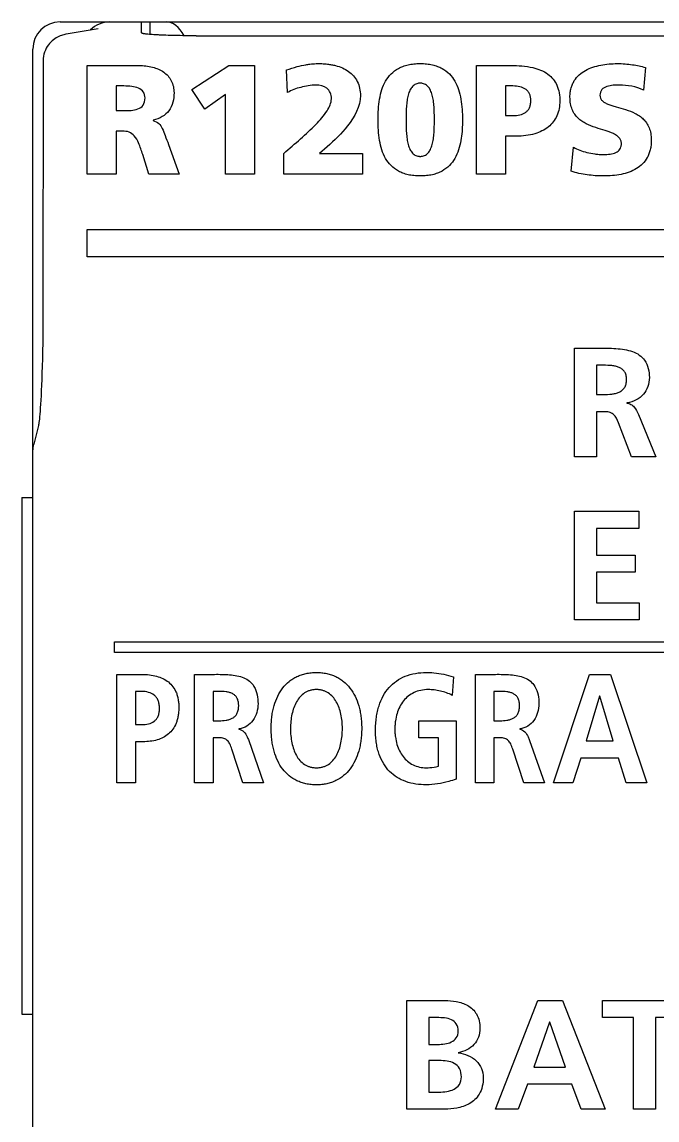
# Model space of a CAD drawing. Extents: x -3 to 202, y 0 to 153.
# Drawn here: x 174.1 to 185.77, y 104.28 to 124.48 of the extents above; entities that cross this region are included whole.
import ezdxf

# ---------------------------------------------------------------- set-up
doc = ezdxf.new("R2010")
doc.units = 0
doc.header["$LTSCALE"] = 19.36
doc.layers.get('0').update_dxf_attribs({"linetype": 'CONTINUOUS'})

msp = doc.modelspace()

# ---------------------------------------------------------------- linework, layer by layer
at = {"color": 7, "linetype": 'CONTINUOUS'}
for p, q in [((174.7985, 124.4832), (201.5985, 124.4832)), ((176.2985, 124.2818), (176.2985, 124.4832)), ((176.4485, 124.4832), (176.4485, 124.2539)), ((174.8224, 124.2348), (174.7993, 124.2262)), ((174.8446, 124.2421), (174.8224, 124.2348)), ((174.8658, 124.2479), (174.8446, 124.2421)), ((174.8859, 124.2527), (174.8658, 124.2479)), ((174.9045, 124.2563), (174.8859, 124.2527)), ((174.9123, 124.2577), (174.9045, 124.2563)), ((175.4991, 124.3555), (174.9122, 124.2577)), ((175.3518, 124.331), (175.3581, 124.3374)), ((174.5848, 124.0611), (174.5644, 124.0316)), ((174.6067, 124.0884), (174.5848, 124.0611)), ((174.6297, 124.1132), (174.6067, 124.0884)), ((174.6535, 124.1358), (174.6297, 124.1132)), ((174.6779, 124.1561), (174.6535, 124.1358)), ((174.7025, 124.1742), (174.6779, 124.1561)), ((174.7272, 124.1901), (174.7025, 124.1742)), ((174.7516, 124.2039), (174.7272, 124.1901)), ((174.7757, 124.2159), (174.7516, 124.2039)), ((174.7993, 124.2262), (174.7757, 124.2159)), ((177.2985, 124.2288), (199.0985, 124.2288)), ((174.2985, 18.9832), (174.2985, 123.9832)), ((174.4932, 123.8513), (174.4874, 123.8096)), ((174.5023, 123.8913), (174.4932, 123.8513)), ((174.5142, 123.9295), (174.5023, 123.8913)), ((174.5287, 123.9657), (174.5142, 123.9295)), ((174.5456, 123.9998), (174.5287, 123.9657)), ((174.5644, 124.0316), (174.5456, 123.9998)), ((174.4851, 123.7613), (174.4845, 119.0664)), ((174.4874, 123.8096), (174.4851, 123.7666)), ((174.4851, 123.7666), (174.4851, 123.7613)), ((175.2986, 123.6831), (176.2491, 123.6831)), ((175.2986, 121.6842), (175.2986, 123.6831)), ((177.2234, 123.2421), (177.9021, 123.6831)), ((177.9021, 123.6831), (178.372, 123.6831)), ((178.372, 123.6831), (178.372, 121.6842)), ((182.4544, 123.6831), (183.0904, 123.6831)), ((182.4544, 121.6842), (182.4544, 123.6831)), ((185.5592, 123.6431), (185.5247, 123.2308)), ((178.9797, 123.1849), (178.9594, 123.6001)), ((175.9715, 123.3052), (175.8312, 123.3052)), ((175.8312, 123.3052), (175.8312, 122.8528)), ((177.4611, 122.8814), (177.2234, 123.2421)), ((183.1245, 123.3052), (182.987, 123.3052)), ((182.987, 123.3052), (182.987, 122.7612)), ((177.8394, 123.1505), (177.4611, 122.8814)), ((177.8394, 121.6842), (177.8394, 123.1505)), ((175.8312, 122.8528), (175.9715, 122.8528)), ((176.5099, 122.6751), (176.5099, 122.6695)), ((182.987, 122.7612), (183.1245, 122.7612)), ((175.9429, 122.4746), (175.8312, 122.4746)), ((175.8312, 122.4746), (175.8312, 121.6842)), ((176.7935, 122.2282), (176.9881, 121.6842)), ((183.1934, 122.3829), (182.987, 122.3829)), ((182.987, 122.3829), (182.987, 121.6842)), ((176.4324, 121.6842), (176.318, 122.0449)), ((178.9108, 121.6842), (178.9108, 122.0653)), ((179.7097, 122.1855), (179.5668, 122.0622)), ((179.5668, 122.0622), (180.3571, 122.0622)), ((180.3571, 122.0622), (180.3571, 121.6842)), ((184.1932, 121.7359), (184.239, 122.1769)), ((175.8312, 121.6842), (175.2986, 121.6842)), ((176.9881, 121.6842), (176.4324, 121.6842)), ((178.372, 121.6842), (177.8394, 121.6842)), ((180.3571, 121.6842), (178.9108, 121.6842)), ((182.987, 121.6842), (182.4544, 121.6842)), ((175.2986, 120.6654), (201.0983, 120.6654)), ((175.2986, 120.1651), (175.2986, 120.6654)), ((201.0983, 120.1651), (175.2986, 120.1651)), ((174.4845, 119.0664), (174.4835, 118.9032)), ((174.4835, 118.9032), (174.4819, 118.741)), ((174.4797, 118.5824), (174.4769, 118.4296)), ((174.4819, 118.741), (174.4797, 118.5824)), ((174.4769, 118.4296), (174.4737, 118.2846)), ((184.2579, 118.482), (184.6903, 118.482)), ((184.2579, 116.4832), (184.2579, 118.482)), ((174.4737, 118.2846), (174.47, 118.1492)), ((174.4662, 118.0239), (174.4621, 117.9081)), ((174.47, 118.1492), (174.4662, 118.0239)), ((184.7906, 118.1672), (184.6589, 118.1672)), ((184.6589, 118.1672), (184.6589, 117.6287)), ((174.4578, 117.801), (174.4534, 117.7019)), ((174.4621, 117.9081), (174.4578, 117.801)), ((174.4488, 117.6105), (174.4442, 117.5268)), ((174.4534, 117.7019), (174.4488, 117.6105)), ((184.6589, 117.6287), (184.7906, 117.6287)), ((174.435, 117.3821), (174.4305, 117.3208)), ((174.4396, 117.4507), (174.435, 117.3821)), ((174.4442, 117.5268), (174.4396, 117.4507)), ((185.2202, 117.4768), (185.2202, 117.4712)), ((174.4179, 117.1782), (174.4142, 117.1434)), ((174.4219, 117.2191), (174.4179, 117.1782)), ((174.4261, 117.2665), (174.4219, 117.2191)), ((174.4305, 117.3208), (174.4261, 117.2665)), ((184.7878, 117.3138), (184.6589, 117.3138)), ((184.6589, 117.3138), (184.6589, 116.4832)), ((185.432, 117.2649), (185.7528, 116.4832)), ((174.4028, 117.058), (174.3173, 116.7137)), ((174.4029, 117.06), (174.4028, 117.0591)), ((174.405, 117.0724), (174.4029, 117.06)), ((174.4076, 117.0905), (174.405, 117.0724)), ((174.4107, 117.1142), (174.4076, 117.0905)), ((174.4142, 117.1434), (174.4107, 117.1142)), ((185.3063, 116.4832), (185.0655, 117.1074)), ((184.6589, 116.4832), (184.2579, 116.4832)), ((185.7528, 116.4832), (185.3063, 116.4832)), ((174.0985, 115.7332), (174.2985, 115.7332)), ((174.0985, 115.7332), (174.0985, 106.2332)), ((184.2576, 115.482), (185.4372, 115.482)), ((184.2576, 113.4832), (184.2576, 115.482)), ((185.4372, 115.482), (185.4372, 115.1672)), ((185.4372, 115.1672), (184.6586, 115.1672)), ((184.6586, 115.1672), (184.6586, 114.6745)), ((184.6586, 114.6745), (185.3717, 114.6745)), ((185.3717, 114.6745), (185.3717, 114.3596)), ((185.3717, 114.3596), (184.6586, 114.3596)), ((184.6586, 114.3596), (184.6586, 113.7981)), ((184.6586, 113.7981), (185.4431, 113.7981)), ((185.4431, 113.7981), (185.4431, 113.4832)), ((185.4431, 113.4832), (184.2576, 113.4832)), ((175.7992, 113.0825), (196.5993, 113.0825)), ((175.7992, 112.8824), (175.7992, 113.0825)), ((196.5993, 112.8824), (175.7992, 112.8824)), ((175.8433, 112.4819), (176.2739, 112.4819)), ((175.8433, 110.483), (175.8433, 112.4819)), ((177.2699, 112.4819), (177.6372, 112.4819)), ((177.2699, 110.483), (177.2699, 112.4819)), ((182.029, 112.4333), (182.0073, 112.0953)), ((182.4341, 112.4819), (182.8014, 112.4819)), ((182.4341, 110.483), (182.4341, 112.4819)), ((183.8731, 110.483), (184.5349, 112.4819)), ((184.5349, 112.4819), (184.9191, 112.4819)), ((184.9191, 112.4819), (185.586, 110.483)), ((176.3029, 112.1668), (176.1837, 112.1668)), ((176.1837, 112.1668), (176.1837, 111.5569)), ((177.7222, 112.1668), (177.6106, 112.1668)), ((177.6106, 112.1668), (177.6106, 111.6285)), ((182.8864, 112.1668), (182.7748, 112.1668)), ((182.7748, 112.1668), (182.7748, 111.6285)), ((184.7172, 112.081), (184.4715, 111.2563)), ((184.722, 112.081), (184.7172, 112.081)), ((184.968, 111.2563), (184.722, 112.081)), ((176.1837, 111.5569), (176.3029, 111.5569)), ((177.6106, 111.6285), (177.7222, 111.6285)), ((181.394, 111.6285), (182.0803, 111.6285)), ((181.394, 111.3135), (181.394, 111.6285)), ((182.0803, 111.6285), (182.0803, 110.5518)), ((182.7748, 111.6285), (182.8864, 111.6285)), ((177.7202, 111.3135), (177.6106, 111.3135)), ((177.6106, 111.3135), (177.6106, 110.483)), ((178.0874, 111.4768), (178.0874, 111.4711)), ((181.754, 111.3135), (181.394, 111.3135)), ((181.754, 110.7922), (181.754, 111.3135)), ((182.884, 111.3135), (182.7748, 111.3135)), ((182.7748, 111.3135), (182.7748, 110.483)), ((183.2516, 111.4768), (183.2516, 111.4711)), ((176.3273, 111.242), (176.1837, 111.242)), ((176.1837, 111.242), (176.1837, 110.483)), ((178.1605, 110.483), (177.9558, 111.1073)), ((178.2673, 111.2649), (178.5401, 110.483)), ((183.3247, 110.483), (183.12, 111.1073)), ((183.4315, 111.2649), (183.704, 110.483)), ((184.4715, 111.2563), (184.968, 111.2563)), ((184.374, 110.9412), (184.2259, 110.483)), ((185.0627, 110.9412), (184.374, 110.9412)), ((185.2088, 110.483), (185.0627, 110.9412)), ((176.1837, 110.483), (175.8433, 110.483)), ((177.6106, 110.483), (177.2699, 110.483)), ((178.5401, 110.483), (178.1605, 110.483)), ((182.7748, 110.483), (182.4341, 110.483)), ((183.704, 110.483), (183.3247, 110.483)), ((184.2259, 110.483), (183.8731, 110.483)), ((185.586, 110.483), (185.2088, 110.483)), ((181.1749, 106.4814), (181.8736, 106.4814)), ((181.1749, 104.4825), (181.1749, 106.4814)), ((182.8051, 104.4825), (183.5841, 106.4814)), ((183.5841, 106.4814), (184.0364, 106.4814)), ((184.0364, 106.4814), (184.8212, 104.4825)), ((184.7702, 106.4814), (186.3164, 106.4814)), ((184.7702, 106.1665), (184.7702, 106.4814)), ((174.0985, 106.2332), (174.2985, 106.2332)), ((181.7306, 106.1665), (181.5759, 106.1665)), ((181.5759, 106.1665), (181.5759, 105.6739)), ((183.7987, 106.0804), (183.5093, 105.2556)), ((183.8046, 106.0804), (183.7987, 106.0804)), ((184.0936, 105.2556), (183.8046, 106.0804)), ((185.3428, 106.1665), (184.7702, 106.1665)), ((185.3428, 104.4825), (185.3428, 106.1665)), ((186.3164, 106.1665), (185.7438, 106.1665)), ((185.7438, 106.1665), (185.7438, 104.4825)), ((181.5759, 105.6739), (181.7392, 105.6739)), ((182.1203, 105.5219), (182.1203, 105.5164)), ((181.7647, 105.3762), (181.5759, 105.3762)), ((181.5759, 105.3762), (181.5759, 104.7974)), ((183.5093, 105.2556), (184.0936, 105.2556)), ((183.3949, 104.9407), (183.2203, 104.4825)), ((184.2052, 104.9407), (183.3949, 104.9407)), ((184.3775, 104.4825), (184.2052, 104.9407)), ((181.5759, 104.7974), (181.7647, 104.7974)), ((181.8736, 104.4825), (181.1749, 104.4825)), ((183.2203, 104.4825), (182.8051, 104.4825)), ((184.8212, 104.4825), (184.3775, 104.4825)), ((185.7438, 104.4825), (185.3428, 104.4825))]:
    msp.add_line(p, q, dxfattribs=at)
msp.add_arc((174.7985, 123.9832), 0.5, 90, 180, dxfattribs=at)
for centre, major_axis, ratio, start_param, end_param in [((175.7248, 123.9972), (0.4714, -0.1762), 0.9609015, 1.9417416, 2.7372529), ((176.7485, 123.4832), (0, 1), 0.5, -0.7260492, 0)]:
    msp.add_ellipse(centre, major_axis=major_axis, ratio=ratio, start_param=start_param, end_param=end_param, dxfattribs=at)
for points, knots in [([(177.2985, 124.2288), (177.2331, 124.2288), (177.1048, 124.2295), (176.9188, 124.2324), (176.772, 124.2365), (176.6638, 124.2407), (176.5915, 124.2442), (176.526, 124.248), (176.4681, 124.2521), (176.4181, 124.2565), (176.3818, 124.2605), (176.357, 124.2639), (176.3418, 124.2663), (176.3288, 124.2688), (176.3182, 124.2712), (176.3099, 124.2737), (176.3038, 124.2762), (176.2999, 124.2786), (176.2985, 124.2808), (176.2985, 124.2818)], [0, 0, 0, 0, 0.1952562, 0.3827651, 0.5551712, 0.6336069, 0.7058595, 0.7712612, 0.8292197, 0.8792228, 0.9208434, 0.9384031, 0.9537513, 0.9668648, 0.9777325, 0.9863606, 0.9927927, 0.9971701, 1, 1, 1, 1]), ([(176.2491, 123.6831), (176.3333, 123.6831), (176.4933, 123.6664), (176.7091, 123.5767), (176.8643, 123.4064), (176.8937, 123.2556), (176.8937, 123.1791)], [0, 0, 0, 0, 0.2755022, 0.520994, 0.7495058, 1, 1, 1, 1]), ([(178.9594, 123.6001), (179.0242, 123.6233), (179.1429, 123.6611), (179.2873, 123.6933), (179.3859, 123.7077), (179.4479, 123.7139), (179.4949, 123.7165), (179.5288, 123.7174), (179.5585, 123.7176), (179.5936, 123.7172), (179.6474, 123.715), (179.7127, 123.7096), (179.7882, 123.6985), (179.8821, 123.6781), (179.9902, 123.6417), (180.1046, 123.5783), (180.1984, 123.4947), (180.2946, 123.3524), (180.3199, 123.2191), (180.3199, 123.1305)], [0, 0, 0, 0, 0.1217608, 0.2200347, 0.2613677, 0.2979571, 0.3301088, 0.344606, 0.3580903, 0.3825701, 0.4066111, 0.4533653, 0.4983594, 0.5416228, 0.6231828, 0.6991504, 0.7715033, 0.8432829, 1, 1, 1, 1]), ([(180.644, 122.6837), (180.644, 122.8112), (180.6534, 122.9988), (180.7094, 123.2373), (180.7772, 123.3967), (180.8789, 123.5339), (180.9947, 123.6202), (181.1042, 123.6694), (181.1993, 123.6972), (181.2859, 123.7109), (181.3607, 123.7166), (181.4202, 123.718), (181.4797, 123.7166), (181.5544, 123.7109), (181.641, 123.6972), (181.7361, 123.6694), (181.8455, 123.6202), (181.9613, 123.5339), (182.0629, 123.3967), (182.1307, 123.2373), (182.1867, 122.9988), (182.197, 122.793), (182.1959, 122.6472), (182.1956, 122.629)], [0, 0, 0, 0, 0.1263666, 0.1859769, 0.2426008, 0.2974726, 0.3537506, 0.3839817, 0.4164748, 0.4519272, 0.4709805, 0.4910203, 0.5110496, 0.5300932, 0.5655283, 0.5980067, 0.628226, 0.6844877, 0.7393513, 0.7959719, 0.8555812, 0.9819476, 1, 1, 1, 1]), ([(183.0904, 123.6831), (183.2235, 123.6831), (183.4587, 123.6684), (183.7279, 123.5678), (183.8684, 123.4366), (183.966, 123.2741), (183.9865, 123.1265), (183.9865, 123.0275)], [0, 0, 0, 0, 0.3154548, 0.5557743, 0.6608731, 0.76522, 1, 1, 1, 1]), ([(184.9913, 122.4194), (184.9844, 122.423), (184.9293, 122.4503), (184.8128, 122.4883), (184.6433, 122.5372), (184.4987, 122.5922), (184.3912, 122.6548), (184.3185, 122.7133), (184.2565, 122.7861), (184.2178, 122.8591), (184.1953, 122.925), (184.1826, 122.9804), (184.1748, 123.0408), (184.1726, 123.0975), (184.174, 123.1482), (184.1793, 123.2034), (184.1919, 123.2681), (184.2171, 123.3397), (184.2619, 123.4244), (184.3393, 123.515), (184.4574, 123.5967), (184.5925, 123.6547), (184.7389, 123.6926), (184.8905, 123.7133), (185.0404, 123.7195), (185.1847, 123.7141), (185.3578, 123.6954), (185.4826, 123.6692), (185.5592, 123.6431)], [0, 0, 0, 0, 0.0080149, 0.0638437, 0.1267479, 0.1915944, 0.223712, 0.2556596, 0.2881159, 0.3223789, 0.3407687, 0.3603199, 0.3812984, 0.4039694, 0.4192491, 0.433892, 0.4615458, 0.4875371, 0.5124329, 0.560769, 0.6096337, 0.6603239, 0.7128101, 0.7661978, 0.8190718, 0.868466, 0.9160479, 1, 1, 1, 1]), ([(176.3611, 123.0847), (176.3611, 123.1238), (176.342, 123.2041), (176.2388, 123.2751), (176.1124, 123.3014), (176.0204, 123.3052), (175.9715, 123.3052)], [0, 0, 0, 0, 0.2339254, 0.4515937, 0.7075169, 1, 1, 1, 1]), ([(179.5037, 123.3224), (179.4092, 123.3224), (179.2287, 123.2892), (179.0551, 123.2289), (178.9797, 123.1849)], [0, 0, 0, 0, 0.5199139, 1, 1, 1, 1]), ([(179.7872, 123.0702), (179.7872, 123.109), (179.7765, 123.1827), (179.6869, 123.3003), (179.5738, 123.3224), (179.5037, 123.3224)], [0, 0, 0, 0, 0.2736855, 0.5055047, 1, 1, 1, 1]), ([(181.6807, 122.6837), (181.6807, 122.7237), (181.68, 122.8036), (181.675, 122.9213), (181.6637, 123.0336), (181.6439, 123.1363), (181.6131, 123.2254), (181.5742, 123.287), (181.5344, 123.3227), (181.5006, 123.3421), (181.469, 123.3519), (181.4418, 123.3559), (181.4202, 123.3568), (181.3986, 123.3559), (181.3714, 123.3519), (181.3397, 123.3421), (181.3058, 123.3227), (181.266, 123.287), (181.2271, 123.2254), (181.1963, 123.1363), (181.1764, 123.0336), (181.1651, 122.9213), (181.16, 122.8036), (181.1594, 122.7237), (181.1594, 122.6837)], [0, 0, 0, 0, 0.0756921, 0.1507468, 0.2225225, 0.2887358, 0.3478379, 0.3998386, 0.424094, 0.4481162, 0.4729778, 0.486119, 0.499926, 0.5137526, 0.5269121, 0.5518056, 0.5758529, 0.6001269, 0.652149, 0.7112601, 0.7774765, 0.8492531, 0.9243079, 1, 1, 1, 1]), ([(183.1245, 122.7612), (183.1677, 122.7612), (183.2492, 122.7675), (183.3443, 122.8049), (183.4003, 122.8561), (183.4314, 122.9056), (183.4466, 122.955), (183.4528, 122.9995), (183.4544, 123.0358), (183.4528, 123.0718), (183.4466, 123.1151), (183.4313, 123.1634), (183.4002, 123.2118), (183.3441, 123.2621), (183.2491, 123.2988), (183.1677, 123.3052), (183.1245, 123.3052)], [0, 0, 0, 0, 0.1330407, 0.250252, 0.3062774, 0.3642834, 0.4283001, 0.4639084, 0.502525, 0.5400835, 0.5747746, 0.6373719, 0.6944771, 0.7500186, 0.8669691, 1, 1, 1, 1]), ([(185.081, 123.3224), (185.0434, 123.3224), (184.9658, 123.3203), (184.8545, 123.302), (184.749, 123.249), (184.723, 123.1725), (184.723, 123.136)], [0, 0, 0, 0, 0.2516607, 0.5170062, 0.7560342, 1, 1, 1, 1]), ([(175.9715, 122.8528), (176.0159, 122.8528), (176.1033, 122.854), (176.229, 122.8735), (176.3423, 122.9482), (176.3611, 123.0391), (176.3611, 123.0847)], [0, 0, 0, 0, 0.2590507, 0.5087712, 0.7346295, 1, 1, 1, 1]), ([(176.8937, 123.1791), (176.8937, 123.0648), (176.8543, 122.884), (176.6782, 122.729), (176.5688, 122.6888), (176.5099, 122.6751)], [0, 0, 0, 0, 0.5000183, 0.7353747, 1, 1, 1, 1]), ([(178.9108, 122.0653), (179.0137, 122.1544), (179.2156, 122.3262), (179.4913, 122.5803), (179.6998, 122.8136), (179.7872, 122.9919), (179.7872, 123.0702)], [0, 0, 0, 0, 0.3013517, 0.5874374, 0.8266266, 1, 1, 1, 1]), ([(180.3199, 123.1305), (180.3199, 122.9289), (180.1154, 122.5653), (179.8461, 122.303), (179.7097, 122.1855)], [0, 0, 0, 0, 0.5282863, 1, 1, 1, 1]), ([(183.9865, 123.0275), (183.9865, 122.9353), (183.9562, 122.7537), (183.7835, 122.5314), (183.513, 122.4044), (183.3057, 122.3829), (183.1934, 122.3829)], [0, 0, 0, 0, 0.2406885, 0.4632207, 0.7066885, 1, 1, 1, 1]), ([(184.723, 123.136), (184.723, 123.1174), (184.7296, 123.0804), (184.7628, 123.0336), (184.8117, 122.9982), (184.8729, 122.9695), (184.9443, 122.9447), (185.0532, 122.9131), (185.1982, 122.8738), (185.3426, 122.8196), (185.45, 122.7571), (185.5227, 122.6986), (185.5846, 122.6257), (185.6234, 122.5528), (185.6459, 122.4872), (185.6586, 122.432), (185.6664, 122.3719), (185.6686, 122.3143), (185.6672, 122.2617), (185.6624, 122.2024), (185.6506, 122.1329), (185.6271, 122.056), (185.5851, 121.9655), (185.5117, 121.868), (185.3961, 121.7794), (185.2611, 121.7167), (185.0587, 121.6617), (184.8975, 121.6498), (184.7888, 121.6498)], [0, 0, 0, 0, 0.021253, 0.041623, 0.0640509, 0.0897398, 0.1187307, 0.1505155, 0.2194923, 0.2907967, 0.3261691, 0.3613783, 0.397146, 0.4348582, 0.4550661, 0.4765213, 0.4995101, 0.5243191, 0.5424426, 0.5597907, 0.5924304, 0.6228368, 0.6516032, 0.7063273, 0.7605761, 0.8167114, 0.8756141, 1, 1, 1, 1]), ([(176.5099, 122.6695), (176.5473, 122.6595), (176.6196, 122.6236), (176.6869, 122.5165), (176.7351, 122.3819), (176.771, 122.2827), (176.7935, 122.2282)], [0, 0, 0, 0, 0.2127136, 0.4206656, 0.6765208, 1, 1, 1, 1]), ([(182.1956, 122.629), (182.1939, 122.5198), (182.1825, 122.3508), (182.1307, 122.1301), (182.0629, 121.9707), (181.9613, 121.8335), (181.8455, 121.7471), (181.7361, 121.6979), (181.641, 121.6702), (181.5544, 121.6564), (181.4797, 121.6507), (181.4202, 121.6493), (181.3607, 121.6507), (181.2859, 121.6564), (181.1993, 121.6702), (181.1042, 121.6979), (180.9947, 121.7471), (180.8789, 121.8335), (180.7772, 121.9707), (180.7094, 122.1301), (180.6534, 122.3685), (180.644, 122.5562), (180.644, 122.6837)], [0, 0, 0, 0, 0.1123712, 0.1742133, 0.2329547, 0.2898734, 0.3482425, 0.3795937, 0.4132887, 0.4500511, 0.469808, 0.4905876, 0.5113779, 0.5311449, 0.5679253, 0.6016354, 0.632999, 0.6913849, 0.7483121, 0.807057, 0.8689001, 1, 1, 1, 1]), ([(181.1594, 122.6837), (181.1594, 122.6436), (181.16, 122.5638), (181.1651, 122.4461), (181.1764, 122.3337), (181.1963, 122.2311), (181.2271, 122.142), (181.266, 122.0804), (181.3058, 122.0447), (181.3397, 122.0252), (181.3714, 122.0154), (181.3986, 122.0115), (181.4202, 122.0105), (181.4418, 122.0115), (181.469, 122.0154), (181.5006, 122.0252), (181.5344, 122.0447), (181.5742, 122.0804), (181.6131, 122.142), (181.6439, 122.2311), (181.6637, 122.3337), (181.675, 122.4461), (181.68, 122.5638), (181.6807, 122.6436), (181.6807, 122.6837)], [0, 0, 0, 0, 0.0756921, 0.1507469, 0.2225235, 0.2887399, 0.347851, 0.3998731, 0.4241471, 0.4481944, 0.4730879, 0.4862474, 0.500074, 0.513881, 0.5270222, 0.5518838, 0.575906, 0.6001614, 0.6521621, 0.7112642, 0.7774775, 0.8492532, 0.9243079, 1, 1, 1, 1]), ([(176.318, 122.0449), (176.2953, 122.1167), (176.255, 122.2356), (176.1806, 122.3857), (176.0697, 122.4685), (175.9856, 122.4746), (175.9429, 122.4746)], [0, 0, 0, 0, 0.3626974, 0.6081606, 0.7940456, 1, 1, 1, 1]), ([(184.239, 122.1769), (184.2754, 122.1572), (184.355, 122.1208), (184.4858, 122.0793), (184.6058, 122.0565), (184.7084, 122.0467), (184.7826, 122.0443), (184.8507, 122.046), (184.9105, 122.0517), (184.9662, 122.0627), (185.0163, 122.0801), (185.0593, 122.1055), (185.0929, 122.1407), (185.1102, 122.1781), (185.1171, 122.212), (185.1189, 122.2415), (185.1165, 122.2725), (185.1061, 122.3125), (185.0794, 122.3572), (185.0362, 122.3938), (185.0049, 122.4122), (184.9913, 122.4194)], [0, 0, 0, 0, 0.1006908, 0.2120089, 0.332781, 0.3965078, 0.4623925, 0.5131379, 0.5620392, 0.6081188, 0.650831, 0.690387, 0.7282259, 0.7673428, 0.7887125, 0.8119656, 0.8389102, 0.8639503, 0.911958, 0.9625033, 1, 1, 1, 1]), ([(184.7888, 121.6498), (184.6882, 121.6498), (184.4872, 121.6652), (184.2888, 121.7049), (184.1932, 121.7359)], [0, 0, 0, 0, 0.5001803, 1, 1, 1, 1]), ([(184.6903, 118.482), (184.7998, 118.482), (184.9627, 118.4835), (185.1746, 118.4612), (185.3211, 118.4258), (185.4509, 118.363), (185.6002, 118.2191), (185.6325, 118.051), (185.6325, 117.9408)], [0, 0, 0, 0, 0.2635377, 0.3914939, 0.5118697, 0.6244725, 0.7347976, 1, 1, 1, 1]), ([(184.7906, 117.6287), (184.8405, 117.6287), (184.915, 117.6312), (185.0109, 117.6488), (185.0767, 117.6714), (185.1345, 117.7064), (185.1721, 117.7482), (185.1936, 117.7886), (185.2057, 117.8237), (185.2117, 117.856), (185.2142, 117.884), (185.2149, 117.9061), (185.2142, 117.9279), (185.2118, 117.9549), (185.2058, 117.9859), (185.1938, 118.0196), (185.1725, 118.058), (185.1349, 118.0975), (185.0774, 118.1298), (185.0118, 118.1501), (184.9156, 118.1655), (184.8409, 118.1672), (184.7906, 118.1672)], [0, 0, 0, 0, 0.130692, 0.1940865, 0.2543589, 0.3117774, 0.3688491, 0.398865, 0.4308727, 0.4657356, 0.4845139, 0.5043202, 0.5234502, 0.5415529, 0.5750781, 0.6057937, 0.6346009, 0.6896414, 0.7456743, 0.8051876, 0.8683609, 1, 1, 1, 1]), ([(185.6325, 117.9408), (185.6325, 117.8844), (185.6143, 117.7726), (185.5293, 117.6259), (185.3929, 117.5187), (185.2797, 117.4848), (185.2202, 117.4768)], [0, 0, 0, 0, 0.2496913, 0.4896488, 0.7340079, 1, 1, 1, 1]), ([(185.2202, 117.4712), (185.2458, 117.4692), (185.2965, 117.4525), (185.374, 117.382), (185.4108, 117.3122), (185.432, 117.2649)], [0, 0, 0, 0, 0.2491754, 0.4970951, 1, 1, 1, 1]), ([(185.0655, 117.1074), (185.0432, 117.1654), (185.0056, 117.2564), (184.8875, 117.3107), (184.8236, 117.3138), (184.7878, 117.3138)], [0, 0, 0, 0, 0.4952646, 0.7145348, 1, 1, 1, 1]), ([(174.2985, 116.5518), (174.2985, 116.5661), (174.3, 116.6205), (174.3076, 116.6748), (174.3173, 116.7137)], [0, 0, 0, 0, 0.2619787, 1, 1, 1, 1]), ([(176.2739, 112.4819), (176.3632, 112.4819), (176.4956, 112.4716), (176.6602, 112.4211), (176.7688, 112.3634), (176.8606, 112.2813), (176.9173, 112.1923), (176.9498, 112.1099), (176.9681, 112.0392), (176.9772, 111.9754), (176.9809, 111.9208), (176.9818, 111.8779), (176.981, 111.8353), (176.9778, 111.7814), (176.9699, 111.7179), (176.954, 111.6468), (176.9258, 111.5628), (176.8764, 111.4706), (176.7947, 111.3814), (176.6955, 111.3158), (176.5411, 111.2555), (176.4134, 111.242), (176.3273, 111.242)], [0, 0, 0, 0, 0.1273986, 0.1871683, 0.2445956, 0.3014558, 0.36098, 0.3931284, 0.4275878, 0.4649254, 0.4848497, 0.5056936, 0.526089, 0.5456982, 0.5827297, 0.617175, 0.6494366, 0.708998, 0.7649083, 0.8202096, 0.8771433, 1, 1, 1, 1]), ([(177.6372, 112.4819), (177.7302, 112.4819), (177.8688, 112.4833), (178.0492, 112.461), (178.1746, 112.4251), (178.2861, 112.3609), (178.4144, 112.2114), (178.4378, 112.0498), (178.4378, 111.9407)], [0, 0, 0, 0, 0.248575, 0.3696003, 0.4845426, 0.5949123, 0.7084382, 1, 1, 1, 1]), ([(179.4868, 110.4491), (179.4784, 110.4493), (179.4537, 110.4502), (179.3977, 110.4544), (179.3207, 110.4663), (179.2332, 110.4902), (179.1258, 110.5337), (179.0046, 110.6109), (178.885, 110.7368), (178.7925, 110.8912), (178.7389, 111.038), (178.7086, 111.1658), (178.692, 111.2688), (178.6838, 111.358), (178.6805, 111.4316), (178.6797, 111.4881), (178.6805, 111.5446), (178.6839, 111.6181), (178.6922, 111.707), (178.709, 111.8095), (178.7396, 111.9363), (178.7938, 112.0817), (178.8868, 112.2341), (178.9872, 112.3375), (179.079, 112.4029), (179.1539, 112.4437), (179.235, 112.4759), (179.3221, 112.4992), (179.3986, 112.5108), (179.4625, 112.5156), (179.4953, 112.5163), (179.512, 112.5163)], [0, 0, 0, 0, 0.0084775, 0.0249635, 0.0566842, 0.0870419, 0.1163964, 0.1734342, 0.230645, 0.2902919, 0.3539953, 0.3877314, 0.4228208, 0.4593202, 0.478113, 0.4972707, 0.5164228, 0.5351892, 0.5715811, 0.6065036, 0.6400289, 0.7032389, 0.7623874, 0.8191693, 0.8474149, 0.8759599, 0.9051469, 0.9353232, 0.966829, 0.9831882, 1, 1, 1, 1]), ([(179.512, 112.5163), (179.5284, 112.5163), (179.5609, 112.5155), (179.624, 112.5107), (179.6999, 112.4989), (179.7864, 112.4751), (179.8671, 112.4424), (179.9418, 112.4011), (180.0336, 112.335), (180.1343, 112.2308), (180.2281, 112.0781), (180.2831, 111.9328), (180.3144, 111.8064), (180.3315, 111.7047), (180.3418, 111.598), (180.3451, 111.4881), (180.3418, 111.3781), (180.3316, 111.2711), (180.3148, 111.1688), (180.2839, 111.0415), (180.2294, 110.8947), (180.1361, 110.74), (180.0162, 110.6133), (179.8952, 110.5351), (179.7882, 110.491), (179.7013, 110.4667), (179.6249, 110.4545), (179.5613, 110.4496), (179.5202, 110.4486), (179.4952, 110.4489), (179.4868, 110.4491)], [0, 0, 0, 0, 0.0163596, 0.0323018, 0.0630785, 0.0926602, 0.1213744, 0.1495486, 0.1774997, 0.2338025, 0.2923998, 0.3547614, 0.3876968, 0.4218984, 0.4574268, 0.4943266, 0.5312676, 0.5669089, 0.6012793, 0.6344245, 0.6972716, 0.7563558, 0.8130778, 0.8694477, 0.898327, 0.9280877, 0.9590763, 0.9751436, 0.9916442, 1, 1, 1, 1]), ([(181.5305, 110.4488), (181.4029, 110.4488), (181.2131, 110.4746), (180.9911, 110.5806), (180.852, 110.6911), (180.74, 110.8348), (180.6732, 110.9782), (180.635, 111.1065), (180.6138, 111.2132), (180.6032, 111.3073), (180.5989, 111.3865), (180.5979, 111.4485), (180.5989, 111.5109), (180.6029, 111.5918), (180.6129, 111.6888), (180.6329, 111.7994), (180.6692, 111.9341), (180.733, 112.0862), (180.8414, 112.2421), (180.9785, 112.365), (181.2021, 112.486), (181.3987, 112.5163), (181.5305, 112.5163)], [0, 0, 0, 0, 0.1213578, 0.1773605, 0.2324052, 0.2888293, 0.3491871, 0.3816611, 0.4160226, 0.4525362, 0.4716804, 0.491452, 0.5115212, 0.5310491, 0.5685484, 0.604116, 0.6379337, 0.7010914, 0.7600299, 0.817052, 0.8746316, 1, 1, 1, 1]), ([(181.5305, 112.5163), (181.5773, 112.5163), (181.7463, 112.5102), (181.9139, 112.474), (182.029, 112.4333)], [0, 0, 0, 0, 0.2774856, 1, 1, 1, 1]), ([(182.8014, 112.4819), (182.8944, 112.4819), (183.0331, 112.4833), (183.2135, 112.461), (183.3389, 112.4251), (183.4503, 112.3609), (183.5787, 112.2114), (183.602, 112.0498), (183.602, 111.9407)], [0, 0, 0, 0, 0.2486915, 0.3697158, 0.4846332, 0.5949678, 0.7084631, 1, 1, 1, 1]), ([(176.3029, 111.5569), (176.3439, 111.5569), (176.4234, 111.5637), (176.5162, 111.6035), (176.5719, 111.6579), (176.6035, 111.7116), (176.6191, 111.7654), (176.6257, 111.8142), (176.6273, 111.8548), (176.6257, 111.8954), (176.6193, 111.945), (176.6041, 112), (176.5732, 112.0559), (176.5186, 112.1138), (176.4258, 112.1585), (176.3447, 112.1668), (176.3029, 112.1668)], [0, 0, 0, 0, 0.1215814, 0.2340565, 0.29006, 0.3495801, 0.4166087, 0.4542742, 0.4953226, 0.5365551, 0.5746661, 0.6431146, 0.7042998, 0.761774, 0.8761614, 1, 1, 1, 1]), ([(177.7222, 111.6285), (177.7648, 111.6285), (177.8283, 111.6311), (177.9099, 111.6488), (177.9663, 111.6717), (178.0156, 111.7073), (178.0469, 111.7489), (178.0648, 111.7888), (178.0751, 111.8239), (178.0802, 111.8561), (178.0823, 111.884), (178.0828, 111.9061), (178.0823, 111.9279), (178.0802, 111.9548), (178.0752, 111.9856), (178.065, 112.0192), (178.0472, 112.0571), (178.016, 112.0964), (177.9668, 112.1292), (177.9107, 112.1497), (177.8288, 112.1651), (177.7651, 112.1668), (177.7222, 112.1668)], [0, 0, 0, 0, 0.123033, 0.1830749, 0.2409844, 0.2978411, 0.3570108, 0.3892039, 0.4241164, 0.4625408, 0.4833173, 0.5052534, 0.5263956, 0.5463815, 0.5832458, 0.616652, 0.647429, 0.7041833, 0.7593599, 0.8163345, 0.8760723, 1, 1, 1, 1]), ([(179.512, 112.2013), (179.5016, 112.2013), (179.4812, 112.2006), (179.4416, 112.1966), (179.3947, 112.1866), (179.3421, 112.167), (179.2781, 112.1317), (179.208, 112.0704), (179.1423, 111.9767), (179.093, 111.8677), (179.047, 111.705), (179.0309, 111.5302), (179.0386, 111.3541), (179.0576, 111.224), (179.0905, 111.1016), (179.1385, 110.9908), (179.2036, 110.8958), (179.274, 110.8337), (179.3386, 110.7981), (179.392, 110.7783), (179.4399, 110.7684), (179.4803, 110.7643), (179.5013, 110.7636), (179.512, 110.7636)], [0, 0, 0, 0, 0.0161708, 0.0318142, 0.0618159, 0.0906452, 0.1188746, 0.1752788, 0.2338708, 0.2957421, 0.3608017, 0.4965129, 0.5665558, 0.6350953, 0.7009626, 0.7633389, 0.8222303, 0.8789669, 0.9074856, 0.9367456, 0.9673602, 0.9833884, 1, 1, 1, 1]), ([(179.512, 110.7636), (179.5226, 110.7636), (179.5436, 110.7643), (179.584, 110.7684), (179.6319, 110.7783), (179.6853, 110.7981), (179.7499, 110.8337), (179.8202, 110.8958), (179.8852, 110.9908), (179.9332, 111.1016), (179.966, 111.224), (179.9851, 111.3541), (179.9927, 111.5302), (179.9766, 111.7049), (179.9306, 111.8677), (179.8813, 111.9767), (179.8157, 112.0704), (179.7456, 112.1317), (179.6817, 112.167), (179.6292, 112.1866), (179.5822, 112.1966), (179.5428, 112.2006), (179.5224, 112.2013), (179.512, 112.2013)], [0, 0, 0, 0, 0.016615, 0.0326454, 0.0632616, 0.0925203, 0.1210357, 0.1777639, 0.23665, 0.2990273, 0.3649026, 0.4334552, 0.5035141, 0.6392566, 0.7043295, 0.7662099, 0.8248031, 0.8811963, 0.9094144, 0.938228, 0.9682098, 0.9838416, 1, 1, 1, 1]), ([(182.0073, 112.0953), (181.9395, 112.1322), (181.8285, 112.1705), (181.6793, 112.1964), (181.558, 112.2045), (181.4314, 112.1927), (181.2663, 112.1385), (181.1302, 112.0292), (181.0394, 111.886), (180.9897, 111.7614), (180.9653, 111.6478), (180.9554, 111.5517), (180.9529, 111.477), (180.9553, 111.4025), (180.965, 111.3074), (180.9885, 111.1954), (181.0361, 111.0727), (181.1219, 110.9333), (181.2164, 110.8529), (181.2873, 110.8179)], [0, 0, 0, 0, 0.1007964, 0.1509112, 0.1978152, 0.2592199, 0.3157741, 0.4230138, 0.4782735, 0.5361417, 0.5973372, 0.6293302, 0.6622736, 0.6949628, 0.7266441, 0.7870402, 0.8438258, 0.8976071, 1, 1, 1, 1]), ([(182.8864, 111.6285), (182.9289, 111.6285), (182.9925, 111.6311), (183.0741, 111.6488), (183.1305, 111.6717), (183.1798, 111.7073), (183.2111, 111.7489), (183.229, 111.7888), (183.2393, 111.8239), (183.2444, 111.8561), (183.2465, 111.884), (183.247, 111.9061), (183.2465, 111.9279), (183.2444, 111.9548), (183.2394, 111.9856), (183.2292, 112.0192), (183.2114, 112.0571), (183.1802, 112.0964), (183.131, 112.1292), (183.0749, 112.1497), (182.993, 112.1651), (182.9293, 112.1668), (182.8864, 112.1668)], [0, 0, 0, 0, 0.123033, 0.1830749, 0.2409844, 0.2978411, 0.3570108, 0.3892039, 0.4241164, 0.4625408, 0.4833173, 0.5052534, 0.5263956, 0.5463815, 0.5832458, 0.616652, 0.647429, 0.7041833, 0.7593599, 0.8163345, 0.8760723, 1, 1, 1, 1]), ([(178.4378, 111.9407), (178.4378, 111.8336), (178.3934, 111.6677), (178.2379, 111.5209), (178.1387, 111.4849), (178.0874, 111.4768)], [0, 0, 0, 0, 0.5117559, 0.7520023, 1, 1, 1, 1]), ([(183.602, 111.9407), (183.602, 111.8336), (183.5575, 111.6677), (183.4021, 111.5209), (183.3029, 111.4849), (183.2516, 111.4768)], [0, 0, 0, 0, 0.5117559, 0.7520023, 1, 1, 1, 1]), ([(177.9558, 111.1073), (177.9453, 111.1396), (177.9254, 111.1963), (177.8795, 111.2696), (177.8061, 111.31), (177.7506, 111.3135), (177.7202, 111.3135)], [0, 0, 0, 0, 0.2968237, 0.5242912, 0.7349621, 1, 1, 1, 1]), ([(178.0874, 111.4711), (178.1205, 111.468), (178.1864, 111.4281), (178.2343, 111.345), (178.2584, 111.2881), (178.2673, 111.2649)], [0, 0, 0, 0, 0.3494931, 0.7388094, 1, 1, 1, 1]), ([(183.12, 111.1073), (183.1095, 111.1396), (183.0896, 111.1963), (183.0437, 111.2696), (182.9701, 111.31), (182.9145, 111.3135), (182.884, 111.3135)], [0, 0, 0, 0, 0.2965619, 0.5238877, 0.7346267, 1, 1, 1, 1]), ([(183.2516, 111.4711), (183.2847, 111.468), (183.3506, 111.4281), (183.3985, 111.345), (183.4226, 111.2881), (183.4315, 111.2649)], [0, 0, 0, 0, 0.3494931, 0.7388094, 1, 1, 1, 1]), ([(181.5305, 110.7636), (181.5524, 110.7636), (181.6276, 110.7659), (181.7028, 110.7772), (181.754, 110.7922)], [0, 0, 0, 0, 0.2910646, 1, 1, 1, 1]), ([(182.0803, 110.5518), (182.0351, 110.5374), (181.8564, 110.4841), (181.6699, 110.4488), (181.5305, 110.4488)], [0, 0, 0, 0, 0.2535879, 1, 1, 1, 1]), ([(181.8736, 106.4814), (181.9437, 106.4814), (182.088, 106.4702), (182.3005, 106.4044), (182.4856, 106.2335), (182.5182, 106.0597), (182.5182, 105.9688)], [0, 0, 0, 0, 0.2263, 0.4652733, 0.7064694, 1, 1, 1, 1]), ([(182.1172, 105.9174), (182.1172, 105.9644), (182.1009, 106.0564), (181.9923, 106.1399), (181.8652, 106.1642), (181.7766, 106.1665), (181.7306, 106.1665)], [0, 0, 0, 0, 0.2691756, 0.4923282, 0.7369041, 1, 1, 1, 1]), ([(181.7392, 105.6739), (181.7828, 105.6739), (181.8688, 105.6788), (181.9911, 105.7089), (182.0965, 105.7872), (182.1172, 105.8741), (182.1172, 105.9174)], [0, 0, 0, 0, 0.2588711, 0.5106844, 0.7422726, 1, 1, 1, 1]), ([(182.5182, 105.9688), (182.5182, 105.9132), (182.5006, 105.8045), (182.386, 105.6161), (182.2269, 105.5412), (182.1203, 105.5219)], [0, 0, 0, 0, 0.2575064, 0.4974937, 1, 1, 1, 1]), ([(182.1203, 105.5164), (182.2402, 105.505), (182.4223, 105.4341), (182.557, 105.235), (182.5785, 105.1192), (182.5785, 105.061)], [0, 0, 0, 0, 0.5135671, 0.7518003, 1, 1, 1, 1]), ([(182.1774, 105.0754), (182.1774, 105.1291), (182.1608, 105.232), (182.0487, 105.335), (181.9107, 105.3714), (181.8145, 105.3762), (181.7647, 105.3762)], [0, 0, 0, 0, 0.2770773, 0.5035181, 0.7428462, 1, 1, 1, 1]), ([(181.7647, 104.7974), (181.8126, 104.7974), (181.907, 104.8034), (182.0415, 104.839), (182.1558, 104.9296), (182.1774, 105.0266), (182.1774, 105.0754)], [0, 0, 0, 0, 0.2567368, 0.5060098, 0.7379568, 1, 1, 1, 1]), ([(182.5785, 105.061), (182.5785, 104.9569), (182.5407, 104.7589), (182.3314, 104.5675), (182.1001, 104.4953), (181.9461, 104.4825), (181.8736, 104.4825)], [0, 0, 0, 0, 0.3038229, 0.5506099, 0.7883496, 1, 1, 1, 1])]:
    msp.add_open_spline(points, degree=3, knots=knots, dxfattribs=at)
for points in [[(185.5247, 123.2308), (185.3874, 123.2937), (185.232, 123.3224), (185.081, 123.3224)], [(181.2873, 110.8179), (181.3624, 110.7808), (181.4474, 110.7636), (181.5305, 110.7636)]]:
    msp.add_open_spline(points, degree=3, dxfattribs=at)

doc.saveas('drawing.dxf')
